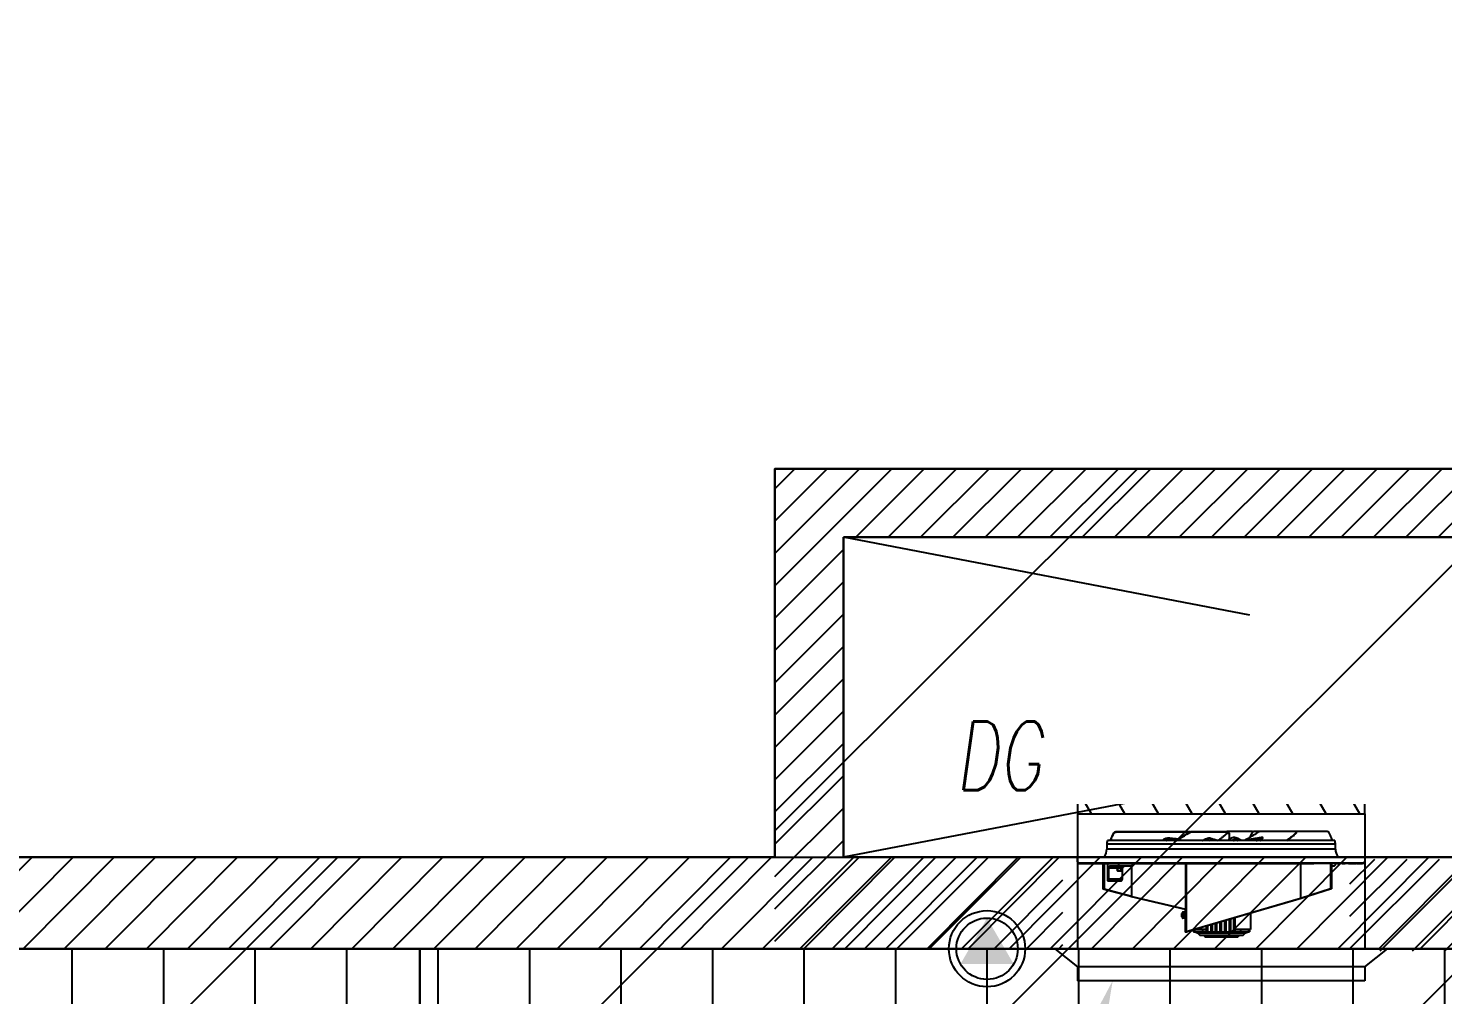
# Model space of a CAD drawing. Extents: x 226317 to 226469, y 8188101 to 8188260.
# Drawn here: x 226419.221 to 226422.313, y 8188207.809 to 8188209.923 of the extents above; entities that cross this region are included whole.
import ezdxf
from ezdxf import colors
from ezdxf.entities.mleader import LeaderData, LeaderLine
from ezdxf.math import Vec2, Vec3

# ---------------------------------------------------------------- set-up
doc = ezdxf.new("R2010")
doc.units = 0
doc.header["$LTSCALE"] = 15
doc.linetypes.add('HIDDEN2', pattern=[0.1875, 0.125, -0.0625])
doc.layers.get('0').update_dxf_attribs({"color": 250})
for name, color, linetype in [('A-ESTRUCTURA-HATCH', 250, 'Continuous'), ('A-ESTRUCTURA-MUROS', 252, 'Continuous'), ('A-HATCH', 250, 'Continuous'), ('A-LINEAS', 250, 'Continuous'), ('A-MOBILIARIO', 250, 'Continuous'), ('A-PROYECCIONES', 250, 'HIDDEN2'), ('L-03_EQUIP-ACCES', 160, 'Continuous'), ('L-04_EQ-MED-CONT', 191, 'Continuous'), ('L-06_EQ-FIN-CONT', 141, 'Continuous'), ('L12 Texto', 12, 'Continuous'), ('L3 Equipos y Ductos', 160, 'Continuous'), ('L4 Linea mediana', 191, 'Continuous'), ('L6 Linea fina', 141, 'Continuous'), ('MURO CF 120', 250, 'Continuous')]:
    doc.layers.add(name, color=color, linetype=linetype)
doc.layers.add('A-MUROS', color=252, linetype='Continuous', lineweight=30)
doc.styles.add('JNV ING', font='romans.shx', dxfattribs={"width": 0.7, "oblique": 8, "height": 0.15})
pattern_1 = [(45, (226441.93555, 8188203.057414), (-0.03535534, 0.03535534), [])]

# ---------------------------------------------------------------- blocks, each defined once
blk = doc.blocks.new('*U78')
at = {"ltscale": 0.5}
blk.add_lwpolyline([(0, 0), (2.4, 0), (2.4, 5), (0, 5)], close=True, dxfattribs=at)
blk = doc.blocks.new('*U79')
at = {"ltscale": 0.5}
blk.add_lwpolyline([(0, 0), (2.405, 0), (2.405, 5), (0, 5)], close=True, dxfattribs=at)
blk = doc.blocks.new('EST P1')
at = {"layer": 'A-ESTRUCTURA-HATCH'}
h = blk.add_hatch(dxfattribs=at)
h.set_pattern_fill('ANSI31', color=256, scale=0.02)
h.set_pattern_definition([(45, (-226392.07709, -8188203.05961), (-0.04490128060535, 0.04490128060535), [])])
h.paths.add_polyline_path([(-3.61, 5.05), (-3.61, 4.85), (-44.785, 4.85), (-44.785, -0.15), (-46.99, -0.15), (-46.99, -11.15), (-3.61, -11.1501), (-3.61, -11.4001), (-47.24, -11.4001), (-47.24, 0.15), (-45.035, 0.15), (-45.035, 5.05)])
h.paths.add_polyline_path([(5.8757, 4.85), (5.8757, 5.05), (35.53, 5.05), (35.53, 4.85)])
h.paths.add_polyline_path([(47.915, 5.05), (35.58, 5.05), (35.58, 4.85), (47.915, 4.85)])
h.paths.add_polyline_path([(51.865, 4.85), (53.3757, 4.85), (53.3757, 5.05), (51.865, 5.05)])
edge = h.paths.add_edge_path()
edge.add_arc((63.3007, -0.15), 9.7, 360, 540)
edge.add_line((53.6007, -0.15), (53.8007, -0.15))
edge.add_arc((63.3007, -0.15), 9.5, 0.90471, 180, ccw=False)
edge.add_line((72.7995, 0), (70.3507, 0))
edge.add_line((70.3507, 0), (70.3507, -0.1499))
edge.add_line((70.3507, -0.1499), (73.0007, -0.15))
edge = h.paths.add_edge_path(flags=0)
edge.add_arc((63.3007, -0.15), 3.3, 0.0009, 49.9947)
edge.add_line((65.4221, 2.3777), (65.4222, -0.15))
edge.add_line((65.4222, -0.15), (65.2722, -0.15))
edge.add_line((65.2722, -0.15), (65.2721, 2.4964))
edge.add_arc((63.3007, -0.15), 3.3, 53.3166, 180)
edge.add_line((60.0007, -0.15), (59.8007, -0.15))
edge.add_arc((63.3007, -0.15), 3.5, 2.4574, 179.9999, ccw=False)
edge.add_line((66.7975, 0.0001), (69.4507, 0))
edge.add_line((69.4507, 0), (69.4507, -0.1499))
edge.add_line((69.4507, -0.1499), (66.6007, -0.1499))
h.paths.add_polyline_path([(-3.56, -11.15), (35.53, -11.15), (35.53, -11.4001), (-3.56, -11.4001)])
h.paths.add_polyline_path([(35.58, -11.1501), (71.88, -11.1501), (71.88, -11.4001), (35.58, -11.4)])
at = {"layer": 'A-ESTRUCTURA-MUROS'}
blk.add_lwpolyline([(5.8757, 4.85), (5.8757, 5.05), (35.53, 5.05), (35.53, 4.85), (5.8757, 4.85)], close=True, dxfattribs=at)

msp = doc.modelspace()

# ---------------------------------------------------------------- hatches: boundary and pattern name
at = {"layer": 'A-HATCH'}
h = msp.add_hatch(dxfattribs=at)
h.set_pattern_fill('_USER', color=8, scale=0.2, angle=90, pattern_type=0)
h.set_pattern_definition([(90, (226435.11709, 8188199.90867), (-0.2, 1e-17), [])])
h.paths.add_polyline_path([(226403.1871, 8188207.9096), (226403.1871, 8188191.9096), (226434.8671, 8188191.9096), (226434.8671, 8188207.9096)])
at = {"layer": 'L4 Linea mediana', "ltscale": 0.5}
h = msp.add_hatch(dxfattribs=at)
h.set_pattern_fill('ANSI31', color=8, scale=0.02, angle=255)
h.set_pattern_definition([(300, (226421.842136, 8188208.324437), (0.054993, 0.03175), [])])
h.paths.add_polyline_path([(226422.1421, 8188208.3244), (226421.5145, 8188208.3244), (226421.5145, 8188208.2044), (226422.1421, 8188208.2044)])
at = {"layer": 'MURO CF 120'}
h = msp.add_hatch(dxfattribs=at)
h.set_pattern_fill('_USER', color=8, scale=0.05, angle=45, style=0, pattern_type=0)
h.set_pattern_definition(pattern_1)
h.paths.add_polyline_path([(226421.0031, 8188207.9096), (226420.8531, 8188207.9096), (226420.8531, 8188208.9596), (226421.0031, 8188208.9596)])
h = msp.add_hatch(dxfattribs=at)
h.set_pattern_fill('_USER', color=8, scale=0.05, angle=45, style=0, pattern_type=0)
h.set_pattern_definition(pattern_1)
h.paths.add_polyline_path([(226424.6531, 8188208.9595), (226421.0031, 8188208.9596), (226421.0031, 8188208.8096), (226424.6532, 8188208.8096)])
h = msp.add_hatch(dxfattribs=at)
h.set_pattern_fill('_USER', color=8, scale=0.05, angle=45, style=0, pattern_type=0)
h.set_pattern_definition(pattern_1)
h.paths.add_polyline_path([(226421.4823, 8188208.1095), (226421.0031, 8188208.1097), (226421.0031, 8188207.9096), (226421.4823, 8188207.9096)])
h = msp.add_hatch(dxfattribs=at)
h.set_pattern_fill('_USER', color=8, scale=0.05, angle=45, style=0, pattern_type=0)
h.set_pattern_definition(pattern_1)
h.paths.add_polyline_path([(226423.5529, 8188208.1052), (226422.1098, 8188208.1054), (226422.1099, 8188207.9053), (226423.5529, 8188207.9053)])

# ---------------------------------------------------------------- linework, layer by layer
at = {"layer": 'A-LINEAS'}
msp.add_lwpolyline([(226403.1871, 8188207.9096), (226403.1871, 8188191.9096), (226434.8671, 8188191.9096), (226434.8671, 8188207.9096)], close=True, dxfattribs=at)
at = {"layer": 'A-MUROS', "color": 8}
for p, q in [((226420.8531, 8188208.9595, 0), (226424.8032, 8188208.9595, 0)), ((226420.8531, 8188208.1096), (226420.8531, 8188208.9595)), ((226421.0031, 8188208.8095, 0), (226424.6532, 8188208.8095, 0)), ((226421.0031, 8188208.1096, 0), (226421.0031, 8188208.8095, 0)), ((226421.0031, 8188208.1096, 0), (226424.6532, 8188208.1096))]:
    msp.add_line(p, q, dxfattribs=at)
at = {"layer": 'A-MUROS'}
for p, q in [((226420.8531, 8188208.1096), (226402.9871, 8188208.1096)), ((226439.9921, 8188207.9096), (226395.8521, 8188207.9096))]:
    msp.add_line(p, q, dxfattribs=at)
at = {"layer": 'A-PROYECCIONES', "color": 8}
for p, q in [((226424.6532, 8188208.8095, 0), (226421.0031, 8188208.1096, 0)), ((226424.6532, 8188208.1096), (226421.0031, 8188208.8095, 0))]:
    msp.add_line(p, q, dxfattribs=at)
at = {"layer": 'L-03_EQUIP-ACCES', "color": 8}
for p, q in [((226421.5145, 8188208.0997), (226421.5145, 8188208.1109)), ((226421.5145, 8188208.0997), (226421.5145, 8188208.0974)), ((226421.516, 8188208.0988), (226421.516, 8188208.0974)), ((226421.5161, 8188208.0974), (226421.5162, 8188208.0974)), ((226421.5161, 8188208.0959), (226421.5162, 8188208.0959)), ((226422.0311, 8188208.0959), (226422.0311, 8188208.096)), ((226422.1056, 8188208.0959), (226422.1056, 8188208.0959)), ((226422.1069, 8188208.0959), (226422.1056, 8188208.0959)), ((226422.1069, 8188208.0959), (226422.1069, 8188208.0959)), ((226422.1294, 8188208.0959), (226422.1069, 8188208.0959)), ((226422.1071, 8188208.0957), (226422.1071, 8188208.0959)), ((226422.1071, 8188208.0957), (226422.1226, 8188208.0957)), ((226422.1075, 8188208.0959), (226422.1075, 8188208.0959)), ((226422.108, 8188208.0959), (226422.108, 8188208.0959)), ((226422.1084, 8188208.0959), (226422.1084, 8188208.0959)), ((226422.1114, 8188208.0959), (226422.1087, 8188208.0959)), ((226422.1087, 8188208.0959), (226422.1087, 8188208.0959)), ((226422.1087, 8188208.0959), (226422.1087, 8188208.0959)), ((226422.1087, 8188208.0959), (226422.1087, 8188208.0959)), ((226422.1087, 8188208.0959), (226422.1087, 8188208.0959)), ((226422.1087, 8188208.0959), (226422.1087, 8188208.0959)), ((226422.1087, 8188208.0959), (226422.1087, 8188208.0959)), ((226422.1087, 8188208.0959), (226422.1087, 8188208.0959)), ((226422.1087, 8188208.0959), (226422.1087, 8188208.0959)), ((226422.1087, 8188208.0959), (226422.1087, 8188208.0959)), ((226422.1087, 8188208.0959), (226422.1087, 8188208.0959)), ((226422.1087, 8188208.0959), (226422.1087, 8188208.0959)), ((226422.1087, 8188208.0959), (226422.1087, 8188208.0959)), ((226422.1087, 8188208.0959), (226422.1087, 8188208.0959)), ((226422.1087, 8188208.0959), (226422.1087, 8188208.0959)), ((226422.1087, 8188208.0959), (226422.1087, 8188208.0959)), ((226422.1087, 8188208.0959), (226422.1087, 8188208.0959)), ((226422.1087, 8188208.0959), (226422.1087, 8188208.0959)), ((226422.1087, 8188208.0959), (226422.1087, 8188208.0959)), ((226422.1087, 8188208.0959), (226422.1087, 8188208.0959)), ((226422.1087, 8188208.0959), (226422.1087, 8188208.0959)), ((226422.1087, 8188208.0959), (226422.1087, 8188208.0959)), ((226422.1087, 8188208.0959), (226422.1087, 8188208.0959)), ((226422.1087, 8188208.0959), (226422.1087, 8188208.0959)), ((226422.1087, 8188208.0959), (226422.1087, 8188208.0959)), ((226422.1087, 8188208.0959), (226422.1087, 8188208.0959)), ((226422.1087, 8188208.0959), (226422.1087, 8188208.0959)), ((226422.1087, 8188208.0959), (226422.1087, 8188208.0959)), ((226422.1087, 8188208.0959), (226422.1087, 8188208.0959)), ((226422.1087, 8188208.0959), (226422.1087, 8188208.0959)), ((226422.1087, 8188208.0959), (226422.1087, 8188208.0959)), ((226422.1087, 8188208.0959), (226422.1087, 8188208.0959)), ((226422.1087, 8188208.0959), (226422.1087, 8188208.0959)), ((226422.1087, 8188208.0959), (226422.1087, 8188208.0959)), ((226422.1087, 8188208.0959), (226422.1087, 8188208.0959)), ((226422.1087, 8188208.0959), (226422.1087, 8188208.0959)), ((226422.1087, 8188208.0959), (226422.1087, 8188208.0959)), ((226422.1087, 8188208.0959), (226422.1087, 8188208.0959)), ((226422.1087, 8188208.0959), (226422.1087, 8188208.0959)), ((226422.1087, 8188208.0959), (226422.1087, 8188208.0959)), ((226422.1114, 8188208.0959), (226422.1114, 8188208.0959)), ((226422.1125, 8188208.0959), (226422.1114, 8188208.0959)), ((226422.1125, 8188208.0959), (226422.1125, 8188208.0959)), ((226422.1148, 8188208.0959), (226422.1137, 8188208.0959)), ((226422.1137, 8188208.0959), (226422.1137, 8188208.0959)), ((226422.1148, 8188208.0959), (226422.1148, 8188208.0959)), ((226422.115, 8188208.0959), (226422.115, 8188208.0959)), ((226422.1153, 8188208.0959), (226422.1153, 8188208.0959)), ((226422.1157, 8188208.0959), (226422.1157, 8188208.0959)), ((226422.1164, 8188208.0959), (226422.1158, 8188208.0959)), ((226422.1164, 8188208.0959), (226422.1164, 8188208.0959)), ((226422.1165, 8188208.0959), (226422.1165, 8188208.0959)), ((226422.1168, 8188208.0959), (226422.1168, 8188208.0959)), ((226422.1168, 8188208.0959), (226422.1168, 8188208.0959)), ((226422.117, 8188208.0959), (226422.117, 8188208.0959)), ((226422.117, 8188208.0959), (226422.1171, 8188208.0959)), ((226422.1171, 8188208.0959), (226422.1171, 8188208.0959)), ((226422.1172, 8188208.0959), (226422.1171, 8188208.0959)), ((226422.1172, 8188208.0959), (226422.1172, 8188208.0959)), ((226422.1172, 8188208.0959), (226422.1172, 8188208.0959)), ((226422.118, 8188208.0959), (226422.1173, 8188208.0959)), ((226422.1173, 8188208.0959), (226422.1173, 8188208.0959)), ((226422.118, 8188208.0959), (226422.1183, 8188208.0959)), ((226422.118, 8188208.0959), (226422.118, 8188208.0959)), ((226422.1183, 8188208.0959), (226422.1183, 8188208.0959)), ((226422.1183, 8188208.0959), (226422.1191, 8188208.0959)), ((226422.1191, 8188208.0959), (226422.1191, 8188208.0959)), ((226422.1196, 8188208.0959), (226422.1191, 8188208.0959)), ((226422.1196, 8188208.0959), (226422.1196, 8188208.0959)), ((226422.1204, 8188208.0959), (226422.1196, 8188208.0959)), ((226422.1205, 8188208.0959), (226422.1204, 8188208.0959)), ((226422.1204, 8188208.0959), (226422.1204, 8188208.0959)), ((226422.1217, 8188208.0959), (226422.1205, 8188208.0959)), ((226422.1205, 8188208.0959), (226422.1205, 8188208.0959)), ((226422.1217, 8188208.0959), (226422.1223, 8188208.0959)), ((226422.1217, 8188208.0959), (226422.1217, 8188208.0959)), ((226422.1223, 8188208.0959), (226422.1223, 8188208.0959)), ((226422.1232, 8188208.0959), (226422.1223, 8188208.0959)), ((226422.1232, 8188208.0959), (226422.1232, 8188208.0959)), ((226422.1238, 8188208.0959), (226422.1232, 8188208.0959)), ((226422.125, 8188208.0959), (226422.1238, 8188208.0959)), ((226422.1238, 8188208.0959), (226422.1238, 8188208.0959)), ((226422.1244, 8188208.0957), (226422.1371, 8188208.0957)), ((226422.1251, 8188208.0959), (226422.126, 8188208.0959)), ((226422.1251, 8188208.0959), (226422.1251, 8188208.0959)), ((226422.1251, 8188208.0959), (226422.1251, 8188208.0959)), ((226422.126, 8188208.0959), (226422.126, 8188208.0959)), ((226422.126, 8188208.0959), (226422.126, 8188208.0959)), ((226422.126, 8188208.0959), (226422.126, 8188208.0959)), ((226422.1269, 8188208.0959), (226422.126, 8188208.0959)), ((226422.1269, 8188208.0959), (226422.1269, 8188208.0959)), ((226422.128, 8188208.0959), (226422.1269, 8188208.0959)), ((226422.128, 8188208.0959), (226422.128, 8188208.0959)), ((226422.1294, 8188208.0959), (226422.1294, 8188208.0959)), ((226422.1306, 8188208.0959), (226422.1294, 8188208.0959)), ((226422.1306, 8188208.0959), (226422.1306, 8188208.0959)), ((226422.1371, 8188208.0957), (226422.1371, 8188208.0959))]:
    msp.add_line(p, q, dxfattribs=at)
at = {"layer": 'L-03_EQUIP-ACCES', "color": 8, "ltscale": 1.5}
for p, q in [((226421.5145, 8188207.9696), (226421.5145, 8188207.9096)), ((226422.1421, 8188207.9696), (226422.1421, 8188207.9096)), ((226422.1921, 8188207.9096), (226421.4645, 8188207.9096))]:
    msp.add_line(p, q, dxfattribs=at)
at = {"layer": 'L-03_EQUIP-ACCES', "color": 8}
msp.add_arc((226421.5145, 8188208.0979), 0.00175, 344.0681, 90, dxfattribs=at)
for points in [[(226421.5158, 8188208.0974), (226421.5145, 8188208.0974)], [(226421.516, 8188208.0974), (226421.5161, 8188208.0974)], [(226421.5161, 8188208.0974), (226421.5161, 8188208.0959)], [(226421.5162, 8188208.0959), (226421.5162, 8188208.0974)]]:
    msp.add_open_spline(points, degree=1, dxfattribs=at)
for points, knots in [([(226421.5145, 8188208.0974), (226421.5146, 8188208.0973), (226421.5146, 8188208.097), (226421.5147, 8188208.0967), (226421.515, 8188208.0964), (226421.5153, 8188208.0961), (226421.5156, 8188208.096), (226421.5159, 8188208.0959), (226421.5161, 8188208.0959)], [0, 0, 0, 0, 0.1931915, 0.332491, 0.5000012, 0.6675015, 0.8068052, 1, 1, 1, 1]), ([(226421.5162, 8188208.0959), (226421.5162, 8188208.0959), (226421.5162, 8188208.096), (226421.5162, 8188208.0963), (226421.5162, 8188208.0968), (226421.5162, 8188208.0972), (226421.5162, 8188208.0974)], [0, 0, 0, 0, 0.250006, 0.499998, 0.750003, 1, 1, 1, 1])]:
    msp.add_open_spline(points, degree=3, knots=knots, dxfattribs=at)
at = {"layer": 'L-04_EQ-MED-CONT', "color": 8, "ltscale": 1.5}
for p, q in [((226421.4645, 8188207.9096), (226421.5145, 8188207.8696)), ((226422.1421, 8188207.8696), (226422.1921, 8188207.9096)), ((226422.1421, 8188207.8696), (226421.5145, 8188207.8696))]:
    msp.add_line(p, q, dxfattribs=at)
at = {"layer": 'L-06_EQ-FIN-CONT', "color": 8, "ltscale": 1.5}
for p, q in [((226421.5145, 8188207.8696), (226421.5145, 8188207.8396)), ((226422.1421, 8188207.8696), (226422.1421, 8188207.8396)), ((226422.1421, 8188207.8396), (226421.5145, 8188207.8396))]:
    msp.add_line(p, q, dxfattribs=at)
at = {"layer": 'L3 Equipos y Ductos', "color": 8}
for p, q in [((226422.0783, 8188208.138), (226421.5783, 8188208.138)), ((226422.0783, 8188208.1274), (226421.5783, 8188208.1274)), ((226422.0768, 8188208.1464), (226421.5799, 8188208.1464)), ((226421.5145, 8188208.1109), (226422.1421, 8188208.1109)), ((226421.5162, 8188208.0974), (226422.1405, 8188208.0974)), ((226421.5162, 8188208.0959), (226422.0311, 8188208.0959)), ((226421.5701, 8188208.0959), (226421.5701, 8188208.0409)), ((226421.5724, 8188208.0959), (226421.5724, 8188208.0409)), ((226421.5799, 8188208.0959), (226421.5799, 8188208.0578)), ((226421.5862, 8188208.0912), (226421.6022, 8188208.0912)), ((226421.6022, 8188208.0912), (226421.6319, 8188208.0912)), ((226421.6332, 8188208.0242), (226421.6332, 8188208.0916)), ((226421.6333, 8188208.0241), (226421.6333, 8188208.0917)), ((226421.7514, 8188207.9959), (226421.7514, 8188208.0959)), ((226421.7518, 8188208.0959), (226421.7518, 8188207.9462)), ((226422.0017, 8188208.0959), (226422.0017, 8188208.082)), ((226422.0017, 8188208.0959), (226422.0017, 8188208.082)), ((226422.1421, 8188208.096), (226422.0311, 8188208.096)), ((226422.1421, 8188208.0959), (226422.0311, 8188208.0959)), ((226422.0677, 8188208.0959), (226422.0677, 8188208.082)), ((226422.0696, 8188208.0959), (226422.0696, 8188208.082)), ((226422.0696, 8188208.0912), (226422.0759, 8188208.0912)), ((226422.07, 8188208.0959), (226422.07, 8188208.0959)), ((226422.0712, 8188208.0959), (226422.0712, 8188208.0959)), ((226422.0733, 8188208.0959), (226422.0733, 8188208.0959)), ((226422.0766, 8188208.0959), (226422.0766, 8188208.0959)), ((226422.0816, 8188208.0959), (226422.0816, 8188208.0959)), ((226422.0816, 8188208.0959), (226422.0879, 8188208.0959)), ((226422.0879, 8188208.0959), (226422.0879, 8188208.0959)), ((226422.093, 8188208.0959), (226422.093, 8188208.0959)), ((226422.0931, 8188208.0959), (226422.0931, 8188208.0959)), ((226422.0931, 8188208.0959), (226422.0994, 8188208.0959)), ((226422.0994, 8188208.0959), (226422.0994, 8188208.0959)), ((226422.0996, 8188208.0959), (226422.0996, 8188208.0959)), ((226422.1405, 8188208.0974), (226422.1406, 8188208.0974)), ((226422.1406, 8188208.0974), (226422.1406, 8188208.0988)), ((226422.1421, 8188208.1109), (226422.1421, 8188208.0997)), ((226422.1421, 8188208.0974), (226422.1421, 8188208.0997)), ((226422.1421, 8188208.0959), (226422.1421, 8188208.096)), ((226421.583, 8188208.0626), (226421.583, 8188208.0864)), ((226421.583, 8188208.0864), (226421.5989, 8188208.0864)), ((226421.583, 8188208.0626), (226421.6128, 8188208.0626)), ((226421.5943, 8188208.0905), (226421.6173, 8188208.0905)), ((226421.6171, 8188208.0903), (226421.5946, 8188208.0903)), ((226421.5989, 8188208.0858), (226421.5989, 8188208.0898)), ((226421.6044, 8188208.0898), (226421.5989, 8188208.0898)), ((226421.5989, 8188208.0858), (226421.6044, 8188208.0858)), ((226421.6046, 8188208.0853), (226421.5995, 8188208.0853)), ((226421.6098, 8188208.0793), (226421.6019, 8188208.0793)), ((226421.6044, 8188208.0858), (226421.6044, 8188208.0898)), ((226421.6114, 8188208.0898), (226421.6044, 8188208.0898)), ((226421.6044, 8188208.0858), (226421.6114, 8188208.0858)), ((226421.6109, 8188208.0853), (226421.6046, 8188208.0853)), ((226421.6122, 8188208.0853), (226421.6109, 8188208.0853)), ((226421.6114, 8188208.0858), (226421.6114, 8188208.0898)), ((226421.6128, 8188208.0898), (226421.6114, 8188208.0898)), ((226421.6114, 8188208.0858), (226421.6128, 8188208.0858)), ((226421.6128, 8188208.0858), (226421.6128, 8188208.0898)), ((226421.6128, 8188208.0626), (226421.6128, 8188208.0857)), ((226422.0017, 8188208.0819), (226422.0017, 8188208.0195)), ((226422.0017, 8188208.0819), (226422.0017, 8188208.0196)), ((226422.0677, 8188208.0819), (226422.0677, 8188208.0409)), ((226422.0696, 8188208.0819), (226422.0696, 8188208.0409)), ((226421.5701, 8188208.0409), (226421.6309, 8188208.0242)), ((226421.5724, 8188208.0409), (226421.5701, 8188208.0409)), ((226421.5724, 8188208.0409), (226421.6332, 8188208.0242)), ((226421.5799, 8188208.0578), (226421.6096, 8188208.0578)), ((226422.0677, 8188208.0409), (226422.0017, 8188208.0196)), ((226422.0696, 8188208.0409), (226422.0036, 8188208.0196)), ((226422.0696, 8188208.0409), (226422.0677, 8188208.0409)), ((226421.6316, 8188208.0241), (226421.7496, 8188207.9959)), ((226421.6333, 8188208.0241), (226421.7514, 8188207.9959)), ((226422.0017, 8188208.0195), (226421.7518, 8188207.9462)), ((226422.003, 8188208.0195), (226421.7532, 8188207.9462)), ((226422.0036, 8188208.0196), (226422.0017, 8188208.0196)), ((226422.003, 8188208.0195), (226422.0017, 8188208.0195)), ((226421.7514, 8188207.9959), (226421.7496, 8188207.9959)), ((226421.7498, 8188207.9959), (226421.7498, 8188207.9459)), ((226421.7504, 8188207.9459), (226421.7498, 8188207.9459)), ((226421.7532, 8188207.9459), (226421.7504, 8188207.9459)), ((226421.7532, 8188207.9462), (226421.7518, 8188207.9462))]:
    msp.add_line(p, q, dxfattribs=at)
for points in [[(226421.5145, 8188208.2044), (226421.5145, 8188207.9096)], [(226422.1421, 8188208.2044), (226422.1421, 8188207.9096)]]:
    msp.add_lwpolyline(points, dxfattribs=at)
at = {"layer": 'L3 Equipos y Ductos', "color": 8, "flags": 128}
for points in [[(226421.583, 8188208.0864), (226421.5831, 8188208.0873), (226421.5833, 8188208.0882), (226421.5836, 8188208.089), (226421.584, 8188208.0898), (226421.5845, 8188208.0904), (226421.585, 8188208.0908), (226421.5856, 8188208.0911), (226421.5862, 8188208.0912)], [(226421.6022, 8188208.0912), (226421.6028, 8188208.0913), (226421.6034, 8188208.0915), (226421.6039, 8188208.092), (226421.6044, 8188208.0926), (226421.6048, 8188208.0933), (226421.6051, 8188208.0941), (226421.6053, 8188208.095), (226421.6053, 8188208.0959)], [(226421.6319, 8188208.0912), (226421.6325, 8188208.0913), (226421.6331, 8188208.0915), (226421.6337, 8188208.092), (226421.6341, 8188208.0926), (226421.6345, 8188208.0933), (226421.6348, 8188208.0941), (226421.635, 8188208.095), (226421.6351, 8188208.0959)], [(226422.0759, 8188208.0912), (226422.0765, 8188208.0913), (226422.077, 8188208.0915), (226422.0774, 8188208.092), (226422.0778, 8188208.0926), (226422.0782, 8188208.0933), (226422.0784, 8188208.0941), (226422.0786, 8188208.095), (226422.0786, 8188208.0959)], [(226421.5799, 8188208.0578), (226421.5805, 8188208.0579), (226421.5811, 8188208.0582), (226421.5816, 8188208.0586), (226421.5821, 8188208.0592), (226421.5825, 8188208.0599), (226421.5828, 8188208.0608), (226421.583, 8188208.0617), (226421.583, 8188208.0626)], [(226421.6096, 8188208.0578), (226421.6102, 8188208.0579), (226421.6108, 8188208.0582), (226421.6113, 8188208.0586), (226421.6118, 8188208.0592), (226421.6122, 8188208.0599), (226421.6125, 8188208.0608), (226421.6127, 8188208.0617), (226421.6128, 8188208.0626)]]:
    msp.add_lwpolyline(points, dxfattribs=at)
at = {"layer": 'L3 Equipos y Ductos', "color": 8}
for centre, radius, start, end in [((226421.5483, 8188208.1274), 0.03, 326.611, 0), ((226421.6091, 8188208.1366), 0.0308, 161.3873, 177.4383), ((226422.0476, 8188208.1366), 0.0308, 2.5617, 18.6127), ((226422.1083, 8188208.1274), 0.03, 180, 213.389), ((226422.1421, 8188208.0979), 0.00175, 90, 195.9319), ((226421.5946, 8188208.0905), 0.00025, 180, 270), ((226421.6184, 8188208.0867), 0.0056, 139.9059, 179.7209), ((226421.6171, 8188208.0905), 0.00025, 270, 0)]:
    msp.add_arc(centre, radius, start, end, dxfattribs=at)
for centre, major_axis, ratio, start_param, end_param in [((226421.5995, 8188208.0898), (0.000546, 0), 0.916174, 1.570796, 3.141593), ((226421.5995, 8188208.0858), (0.000546, 0), 0.916174, 3.141593, 4.712389), ((226421.6046, 8188208.0898), (0, -0.0005), 0.219437, 3.141593, 4.712389), ((226421.6046, 8188208.0858), (0, -0.0005), 0.219437, 4.712389, 6.283185), ((226421.6109, 8188208.0898), (0, -0.0005), 0.872058, 1.570796, 3.141593), ((226421.6109, 8188208.0858), (0, -0.0005), 0.872058, 0, 1.570796), ((226421.6122, 8188208.0898), (0.000546, 0), 0.916174, 0, 1.570796), ((226421.6122, 8188208.0858), (0.000546, 0), 0.916174, 4.712389, 6.283185)]:
    msp.add_ellipse(centre, major_axis=major_axis, ratio=ratio, start_param=start_param, end_param=end_param, dxfattribs=at)
for points in [[(226421.5783, 8188208.138), (226421.5783, 8188208.1274)], [(226422.0783, 8188208.1274), (226422.0783, 8188208.138)], [(226421.5943, 8188208.0912), (226421.5943, 8188208.0905)], [(226421.6173, 8188208.0905), (226421.6173, 8188208.0912)], [(226422.1405, 8188208.0974), (226422.1405, 8188208.0959)], [(226422.1406, 8188208.0959), (226422.1406, 8188208.0974)], [(226422.1406, 8188208.0974), (226422.1406, 8188208.0974)], [(226422.1421, 8188208.0974), (226422.1408, 8188208.0974)], [(226421.6019, 8188208.0853), (226421.6019, 8188208.0793)], [(226421.6098, 8188208.0793), (226421.6098, 8188208.0853)], [(226421.6332, 8188208.0242), (226421.6309, 8188208.0242)], [(226421.6309, 8188208.0242), (226421.6316, 8188208.0241)], [(226421.6333, 8188208.0241), (226421.6316, 8188208.0241)], [(226421.6332, 8188208.0242), (226421.6333, 8188208.0241)], [(226422.0017, 8188208.0196), (226422.0017, 8188208.0195)], [(226422.0036, 8188208.0196), (226422.003, 8188208.0195)], [(226421.7532, 8188207.9462), (226421.7532, 8188207.9459)]]:
    msp.add_open_spline(points, degree=1, dxfattribs=at)
for points, knots in [([(226422.1405, 8188208.0974), (226422.1405, 8188208.0972), (226422.1405, 8188208.0968), (226422.1405, 8188208.0963), (226422.1405, 8188208.096), (226422.1405, 8188208.0959), (226422.1405, 8188208.0959)], [0, 0, 0, 0, 0.249997, 0.500002, 0.749994, 1, 1, 1, 1]), ([(226422.1411, 8188208.096), (226422.1412, 8188208.0961), (226422.1414, 8188208.0961), (226422.1417, 8188208.0964), (226422.1419, 8188208.0967), (226422.1421, 8188208.097), (226422.1421, 8188208.0973), (226422.1421, 8188208.0974)], [0, 0, 0, 0, 0.137861, 0.354203, 0.570558, 0.750476, 1, 1, 1, 1]), ([(226421.7518, 8188207.9462), (226421.7517, 8188207.9462), (226421.7514, 8188207.9461), (226421.7509, 8188207.946), (226421.7506, 8188207.946), (226421.7504, 8188207.9459)], [0, 0, 0, 0, 0.260203, 0.520403, 1, 1, 1, 1])]:
    msp.add_open_spline(points, degree=3, knots=knots, dxfattribs=at)
at = {"layer": 'L4 Linea mediana', "color": 8}
for p, q in [((226421.5937, 8188208.1619), (226421.5937, 8188208.1628)), ((226421.6014, 8188208.1653), (226421.6014, 8188208.1663)), ((226421.6014, 8188208.1663), (226421.7551, 8188208.1663)), ((226421.6014, 8188208.1653), (226421.7551, 8188208.1653)), ((226421.7551, 8188208.1653), (226421.7551, 8188208.1663)), ((226421.7563, 8188208.1619), (226421.756, 8188208.1628)), ((226421.7643, 8188208.1653), (226421.764, 8188208.1663)), ((226421.764, 8188208.1663), (226421.8408, 8188208.1663)), ((226421.7643, 8188208.1653), (226421.8411, 8188208.1653)), ((226421.8945, 8188208.1663), (226421.8408, 8188208.1663)), ((226421.8411, 8188208.1653), (226421.8408, 8188208.1663)), ((226421.8467, 8188208.1619), (226421.8408, 8188208.1619)), ((226421.8457, 8188208.1629), (226421.8418, 8188208.1629)), ((226421.915, 8188208.1663), (226421.9034, 8188208.1663)), ((226421.9918, 8188208.1663), (226421.915, 8188208.1663)), ((226421.9918, 8188208.1619), (226421.9915, 8188208.1628)), ((226422.0571, 8188208.1663), (226421.9918, 8188208.1663)), ((226421.8467, 8188208.1524), (226421.8467, 8188208.1464)), ((226421.7421, 8188207.979), (226421.7421, 8188207.9869)), ((226421.7438, 8188207.9829), (226421.7438, 8188207.9888)), ((226421.7438, 8188207.9888), (226421.7438, 8188207.9888)), ((226421.7438, 8188207.9771), (226421.7438, 8188207.9829)), ((226421.7443, 8188207.9893), (226421.7443, 8188207.9829)), ((226421.7483, 8188207.9893), (226421.7443, 8188207.9893)), ((226421.7443, 8188207.9893), (226421.7443, 8188207.9893)), ((226421.7483, 8188207.9893), (226421.7443, 8188207.9893)), ((226421.7483, 8188207.9829), (226421.7443, 8188207.9829)), ((226421.7443, 8188207.9829), (226421.7443, 8188207.9766)), ((226421.7483, 8188207.9766), (226421.7443, 8188207.9766)), ((226421.7483, 8188207.9829), (226421.7483, 8188207.9893)), ((226421.7483, 8188207.9893), (226421.7483, 8188207.9893)), ((226421.7483, 8188207.9766), (226421.7483, 8188207.9829)), ((226421.7488, 8188207.9899), (226421.7488, 8188207.976)), ((226421.8256, 8188207.9674), (226421.8256, 8188207.949)), ((226421.8293, 8188207.949), (226421.8293, 8188207.9685)), ((226421.8356, 8188207.9704), (226421.8356, 8188207.949)), ((226421.8365, 8188207.9706), (226421.8365, 8188207.949)), ((226421.8393, 8188207.949), (226421.8393, 8188207.9714)), ((226421.8456, 8188207.9733), (226421.8456, 8188207.949)), ((226421.8493, 8188207.949), (226421.8493, 8188207.9744)), ((226421.8556, 8188207.9762), (226421.8556, 8188207.949)), ((226421.8593, 8188207.949), (226421.8593, 8188207.9773)), ((226421.8922, 8188207.987), (226421.8922, 8188207.9514)), ((226421.7679, 8188207.9464), (226421.7698, 8188207.9464)), ((226421.7698, 8188207.951), (226421.7698, 8188207.9464)), ((226421.7874, 8188207.9464), (226421.7698, 8188207.9464)), ((226421.7874, 8188207.9514), (226421.7711, 8188207.9514)), ((226421.7724, 8188207.9514), (226421.7724, 8188207.9518)), ((226421.7769, 8188207.9444), (226421.8292, 8188207.9444)), ((226421.7784, 8188207.9514), (226421.7784, 8188207.9536)), ((226421.7819, 8188207.9394), (226421.8292, 8188207.9394)), ((226421.7874, 8188207.9514), (226421.7874, 8188207.9464)), ((226421.7956, 8188207.9514), (226421.7874, 8188207.9514)), ((226421.7991, 8188207.9464), (226421.7874, 8188207.9464)), ((226421.7956, 8188207.9586), (226421.7956, 8188207.949)), ((226421.7956, 8188207.949), (226421.7993, 8188207.949)), ((226421.7991, 8188207.9464), (226421.7991, 8188207.949)), ((226421.7991, 8188207.9464), (226421.8591, 8188207.9464)), ((226421.7993, 8188207.949), (226421.7993, 8188207.9597)), ((226421.8056, 8188207.9616), (226421.8056, 8188207.949)), ((226421.8056, 8188207.949), (226421.8093, 8188207.949)), ((226421.8093, 8188207.949), (226421.8093, 8188207.9626)), ((226421.8156, 8188207.9645), (226421.8156, 8188207.949)), ((226421.8156, 8188207.949), (226421.8193, 8188207.949)), ((226421.8193, 8188207.949), (226421.8193, 8188207.9656)), ((226421.8256, 8188207.949), (226421.8293, 8188207.949)), ((226421.8292, 8188207.9444), (226421.8816, 8188207.9444)), ((226421.8292, 8188207.9394), (226421.8766, 8188207.9394)), ((226421.8356, 8188207.949), (226421.8365, 8188207.949)), ((226421.8365, 8188207.949), (226421.8393, 8188207.949)), ((226421.8456, 8188207.949), (226421.8493, 8188207.949)), ((226421.8556, 8188207.949), (226421.8593, 8188207.949)), ((226421.8591, 8188207.949), (226421.8591, 8188207.9464)), ((226421.8707, 8188207.9464), (226421.8591, 8188207.9464)), ((226421.8608, 8188207.9514), (226421.8593, 8188207.9514)), ((226421.8707, 8188207.9514), (226421.8608, 8188207.9514)), ((226421.8707, 8188207.9514), (226421.8707, 8188207.9464)), ((226421.8771, 8188207.9514), (226421.8707, 8188207.9514)), ((226421.8885, 8188207.9464), (226421.8707, 8188207.9464)), ((226421.8922, 8188207.9514), (226421.8771, 8188207.9514)), ((226421.8885, 8188207.9514), (226421.8885, 8188207.9464)), ((226421.8885, 8188207.9464), (226421.8906, 8188207.9464)), ((226421.7929, 8188207.9359), (226421.8292, 8188207.9359)), ((226421.8292, 8188207.9359), (226421.8656, 8188207.9359))]:
    msp.add_line(p, q, dxfattribs=at)
at = {"layer": 'L4 Linea mediana', "color": 8, "ltscale": 0.5}
msp.add_lwpolyline([(226422.1421, 8188208.3244), (226421.5145, 8188208.3244), (226421.5145, 8188208.2044), (226422.1421, 8188208.2044), (226422.1421, 8188208.3244)], dxfattribs=at)
at = {"layer": 'L4 Linea mediana', "color": 8, "ltscale": 1.5}
msp.add_circle((226421.3167, 8188207.9096), 0.0833, dxfattribs=at)
at = {"layer": 'L4 Linea mediana', "color": 8}
for centre, radius, start, end in [((226421.7011, 8188208.138), 0.0104, 54.0083, 81.3763), ((226421.7087, 8188208.1479), 0.0054, 343.4203, 354.0429), ((226421.736, 8188208.144), 0.0222, 159.5248, 171.2806), ((226421.787, 8188208.1422), 0.00758, 33.6377, 53.1977), ((226421.7976, 8188208.1481), 0.00202, 301.3842, 338.3712), ((226421.808, 8188208.1438), 0.00926, 120.7031, 157.3395), ((226421.8504, 8188208.1438), 0.0103, 22.6605, 59.297), ((226421.8608, 8188208.1481), 0.000994, 201.3752, 248.5496), ((226421.8578, 8188208.1491), 0.00769, 339.3504, 341.3774), ((226421.8729, 8188208.1418), 0.00921, 127.1866, 148.277), ((226421.913, 8188208.148), 0.000859, 297.8681, 346.7518), ((226421.9224, 8188208.1459), 0.00877, 129.6772, 167.7064), ((226421.9186, 8188208.1444), 0.00481, 100.7318, 127.6465)]:
    msp.add_arc(centre, radius, start, end, dxfattribs=at)
for centre, major_axis, ratio, start_param, end_param in [((226421.7443, 8188207.9888), (0.0005, 0), 0.999905, 1.570796, 3.141593), ((226421.7443, 8188207.9888), (0, -0.0005), 0.999905, 3.141593, 4.712389), ((226421.7443, 8188207.9829), (0.0005, 0), 0.00019, 3.141593, 4.712389), ((226421.7443, 8188207.9771), (0, -0.0005), 0.999905, 4.712389, 6.283185), ((226421.7483, 8188207.9888), (0.0005, 0), 0.999905, 0, 1.570796), ((226421.7483, 8188207.9888), (0, -0.0005), 0.999905, 1.570796, 3.141593), ((226421.7483, 8188207.9829), (0.0005, 0), 0.00019, 4.712389, 6.283185), ((226421.7483, 8188207.9771), (0, -0.0005), 0.999905, 0, 1.570796)]:
    msp.add_ellipse(centre, major_axis=major_axis, ratio=ratio, start_param=start_param, end_param=end_param, dxfattribs=at)
for points, knots in [([(226421.587, 8188208.1464), (226421.5871, 8188208.1468), (226421.5876, 8188208.1486), (226421.589, 8188208.1523), (226421.591, 8188208.1573), (226421.5928, 8188208.161), (226421.5937, 8188208.1628)], [0, 0, 0, 0, 0.07628, 0.384067, 0.692176, 1, 1, 1, 1]), ([(226421.5874, 8188208.1464), (226421.5875, 8188208.147), (226421.5883, 8188208.1497), (226421.5903, 8188208.1548), (226421.5926, 8188208.1595), (226421.5937, 8188208.1619)], [0, 0, 0, 0, 0.141353, 0.578669, 1, 1, 1, 1]), ([(226421.5937, 8188208.1628), (226421.5941, 8188208.1633), (226421.5948, 8188208.1644), (226421.5968, 8188208.1655), (226421.5991, 8188208.1662), (226421.6007, 8188208.1663), (226421.6014, 8188208.1663)], [0, 0, 0, 0, 0.271463, 0.543163, 0.808261, 1, 1, 1, 1]), ([(226421.5937, 8188208.1619), (226421.5941, 8188208.1624), (226421.5948, 8188208.1634), (226421.5968, 8188208.1645), (226421.5991, 8188208.1652), (226421.6007, 8188208.1653), (226421.6014, 8188208.1653)], [0, 0, 0, 0, 0.2713827, 0.5430008, 0.8080818, 1, 1, 1, 1]), ([(226421.7287, 8188208.1464), (226421.7294, 8188208.1468), (226421.7329, 8188208.1486), (226421.7392, 8188208.1523), (226421.7476, 8188208.1573), (226421.7532, 8188208.161), (226421.756, 8188208.1628)], [0, 0, 0, 0, 0.07628, 0.384067, 0.692176, 1, 1, 1, 1]), ([(226421.7306, 8188208.1464), (226421.7319, 8188208.147), (226421.7368, 8188208.1497), (226421.7454, 8188208.1548), (226421.7527, 8188208.1595), (226421.7563, 8188208.1619)], [0, 0, 0, 0, 0.141354, 0.578669, 1, 1, 1, 1]), ([(226421.7551, 8188208.1663), (226421.756, 8188208.1662), (226421.7577, 8188208.1661), (226421.7594, 8188208.1656), (226421.7601, 8188208.1652), (226421.7601, 8188208.1652)], [0, 0, 0, 0, 0.473129, 0.945939, 1, 1, 1, 1]), ([(226421.7551, 8188208.1653), (226421.756, 8188208.1653), (226421.7574, 8188208.1652), (226421.7586, 8188208.1648), (226421.759, 8188208.1646)], [0, 0, 0, 0, 0.627825, 1, 1, 1, 1]), ([(226421.756, 8188208.1628), (226421.7568, 8188208.1633), (226421.7584, 8188208.1644), (226421.7608, 8188208.1655), (226421.7627, 8188208.1662), (226421.7636, 8188208.1663), (226421.764, 8188208.1663)], [0, 0, 0, 0, 0.2714629, 0.5431624, 0.808261, 1, 1, 1, 1]), ([(226421.7563, 8188208.1619), (226421.7571, 8188208.1624), (226421.7587, 8188208.1634), (226421.7611, 8188208.1645), (226421.763, 8188208.1652), (226421.7639, 8188208.1653), (226421.7643, 8188208.1653)], [0, 0, 0, 0, 0.271383, 0.543, 0.808081, 1, 1, 1, 1]), ([(226421.8408, 8188208.1619), (226421.8394, 8188208.1605), (226421.8366, 8188208.1577), (226421.8319, 8188208.1538), (226421.8271, 8188208.15), (226421.8236, 8188208.1476), (226421.8218, 8188208.1465)], [0, 0, 0, 0, 0.2488952, 0.4977864, 0.7488949, 1, 1, 1, 1]), ([(226421.8408, 8188208.1663), (226421.8412, 8188208.1663), (226421.8419, 8188208.1662), (226421.8419, 8188208.1658), (226421.8419, 8188208.1656)], [0, 0, 0, 0, 0.656286, 1, 1, 1, 1]), ([(226421.8411, 8188208.1653), (226421.8415, 8188208.1653), (226421.8423, 8188208.1652), (226421.8425, 8188208.1644), (226421.842, 8188208.1632), (226421.8412, 8188208.1623), (226421.8408, 8188208.1619)], [0, 0, 0, 0, 0.25184, 0.503511, 0.759905, 1, 1, 1, 1]), ([(226421.8464, 8188208.1464), (226421.8464, 8188208.1465), (226421.8463, 8188208.147), (226421.8463, 8188208.148), (226421.8462, 8188208.1493), (226421.8463, 8188208.1506), (226421.8465, 8188208.1517), (226421.8466, 8188208.1525), (226421.8467, 8188208.1529), (226421.8467, 8188208.1528), (226421.8467, 8188208.1528)], [0, 0, 0, 0, 0.054996, 0.205138, 0.352743, 0.497456, 0.643434, 0.792819, 0.942532, 1, 1, 1, 1]), ([(226421.907, 8188208.1628), (226421.9049, 8188208.1615), (226421.9007, 8188208.1587), (226421.8943, 8188208.1547), (226421.8879, 8188208.1509), (226421.8836, 8188208.1485), (226421.8815, 8188208.1474)], [0, 0, 0, 0, 0.248881, 0.497758, 0.748881, 1, 1, 1, 1]), ([(226421.8957, 8188208.1628), (226421.895, 8188208.1615), (226421.8937, 8188208.1587), (226421.8922, 8188208.1554), (226421.8915, 8188208.1536), (226421.8913, 8188208.153)], [0, 0, 0, 0, 0.403735, 0.807464, 1, 1, 1, 1]), ([(226421.8983, 8188208.1652), (226421.8981, 8188208.1653), (226421.8971, 8188208.1658), (226421.8958, 8188208.1662), (226421.8949, 8188208.1663), (226421.8945, 8188208.1663)], [0, 0, 0, 0, 0.133006, 0.636114, 1, 1, 1, 1]), ([(226421.9034, 8188208.1663), (226421.9025, 8188208.1662), (226421.9008, 8188208.1661), (226421.8984, 8188208.1653), (226421.8966, 8188208.1642), (226421.896, 8188208.1633), (226421.8957, 8188208.1628)], [0, 0, 0, 0, 0.251739, 0.503309, 0.759639, 1, 1, 1, 1]), ([(226421.915, 8188208.1663), (226421.9145, 8188208.1662), (226421.9135, 8188208.1661), (226421.9114, 8188208.1653), (226421.9091, 8188208.1642), (226421.9077, 8188208.1633), (226421.907, 8188208.1628)], [0, 0, 0, 0, 0.251739, 0.503308, 0.759639, 1, 1, 1, 1]), ([(226421.9709, 8188208.1464), (226421.9715, 8188208.1468), (226421.9745, 8188208.1486), (226421.9795, 8188208.1523), (226421.9858, 8188208.1573), (226421.9896, 8188208.161), (226421.9915, 8188208.1628)], [0, 0, 0, 0, 0.07628, 0.384067, 0.692176, 1, 1, 1, 1]), ([(226421.9725, 8188208.1464), (226421.9736, 8188208.147), (226421.9778, 8188208.1497), (226421.9843, 8188208.1548), (226421.9893, 8188208.1595), (226421.9918, 8188208.1619)], [0, 0, 0, 0, 0.141353, 0.578669, 1, 1, 1, 1]), ([(226421.9915, 8188208.1628), (226421.9919, 8188208.1633), (226421.9928, 8188208.1644), (226421.9932, 8188208.1655), (226421.9928, 8188208.1662), (226421.9921, 8188208.1663), (226421.9918, 8188208.1663)], [0, 0, 0, 0, 0.271462, 0.543164, 0.808261, 1, 1, 1, 1]), ([(226421.9918, 8188208.1619), (226421.9922, 8188208.1624), (226421.9931, 8188208.1634), (226421.9935, 8188208.1643), (226421.9933, 8188208.1646), (226421.9933, 8188208.1647)], [0, 0, 0, 0, 0.4406503, 0.8816803, 1, 1, 1, 1]), ([(226422.0648, 8188208.1628), (226422.0644, 8188208.1633), (226422.0637, 8188208.1644), (226422.0617, 8188208.1655), (226422.0593, 8188208.1662), (226422.0578, 8188208.1663), (226422.0571, 8188208.1663)], [0, 0, 0, 0, 0.271463, 0.543163, 0.80826, 1, 1, 1, 1]), ([(226422.0715, 8188208.1464), (226422.0714, 8188208.1468), (226422.0709, 8188208.1486), (226422.0695, 8188208.1523), (226422.0674, 8188208.1573), (226422.0657, 8188208.161), (226422.0648, 8188208.1628)], [0, 0, 0, 0, 0.07628, 0.384067, 0.692176, 1, 1, 1, 1]), ([(226421.7027, 8188208.1483), (226421.7028, 8188208.1485), (226421.7034, 8188208.1492), (226421.7048, 8188208.1501), (226421.7066, 8188208.1509), (226421.7083, 8188208.1514), (226421.7107, 8188208.1518), (226421.7131, 8188208.152), (226421.7148, 8188208.1518), (226421.7152, 8188208.1518)], [0, 0, 0, 0, 0.085762, 0.310249, 0.431945, 0.553658, 0.680381, 0.908893, 1, 1, 1, 1]), ([(226421.7083, 8188208.1464), (226421.7085, 8188208.1465), (226421.709, 8188208.1468), (226421.7103, 8188208.1472), (226421.7122, 8188208.1475), (226421.7135, 8188208.1474), (226421.7141, 8188208.1474)], [0, 0, 0, 0, 0.1228947, 0.4161075, 0.7092898, 1, 1, 1, 1]), ([(226421.7141, 8188208.1474), (226421.7154, 8188208.1473), (226421.7203, 8188208.147), (226421.7251, 8188208.1466), (226421.7286, 8188208.1464)], [0, 0, 0, 0, 0.270953, 1, 1, 1, 1]), ([(226421.7152, 8188208.1518), (226421.7181, 8188208.1515), (226421.7246, 8188208.1508), (226421.7311, 8188208.1502), (226421.7348, 8188208.1498)], [0, 0, 0, 0, 0.433251, 1, 1, 1, 1]), ([(226421.7915, 8188208.1483), (226421.7919, 8188208.1485), (226421.7934, 8188208.1492), (226421.7955, 8188208.1501), (226421.7977, 8188208.1509), (226421.7993, 8188208.1514), (226421.8011, 8188208.1518), (226421.8025, 8188208.152), (226421.8031, 8188208.1518), (226421.8033, 8188208.1518)], [0, 0, 0, 0, 0.085762, 0.310249, 0.431944, 0.553658, 0.68038, 0.908893, 1, 1, 1, 1]), ([(226421.7946, 8188208.1464), (226421.7949, 8188208.1465), (226421.7958, 8188208.1468), (226421.7972, 8188208.1472), (226421.7986, 8188208.1475), (226421.7992, 8188208.1474), (226421.7995, 8188208.1474)], [0, 0, 0, 0, 0.122894, 0.416108, 0.709289, 1, 1, 1, 1]), ([(226421.7995, 8188208.1474), (226421.7999, 8188208.1473), (226421.8016, 8188208.147), (226421.8034, 8188208.1466), (226421.8046, 8188208.1464)], [0, 0, 0, 0, 0.270953, 1, 1, 1, 1]), ([(226421.8033, 8188208.1518), (226421.8043, 8188208.1515), (226421.8075, 8188208.1505), (226421.8137, 8188208.1488), (226421.8189, 8188208.1473), (226421.8218, 8188208.1465)], [0, 0, 0, 0, 0.1572472, 0.5199039, 1, 1, 1, 1]), ([(226421.8556, 8188208.1526), (226421.8547, 8188208.1524), (226421.8517, 8188208.1515), (226421.8487, 8188208.1506), (226421.8467, 8188208.1501)], [0, 0, 0, 0, 0.329013, 1, 1, 1, 1]), ([(226421.8599, 8188208.1478), (226421.8597, 8188208.1477), (226421.8585, 8188208.1475), (226421.8559, 8188208.1471), (226421.8536, 8188208.1466), (226421.8522, 8188208.1464)], [0, 0, 0, 0, 0.091919, 0.459594, 1, 1, 1, 1]), ([(226421.8673, 8188208.1492), (226421.8669, 8188208.1494), (226421.8655, 8188208.1501), (226421.8634, 8188208.151), (226421.8612, 8188208.1518), (226421.8597, 8188208.1523), (226421.8578, 8188208.1527), (226421.8565, 8188208.1528), (226421.8558, 8188208.1527), (226421.8556, 8188208.1526)], [0, 0, 0, 0, 0.085559, 0.309704, 0.431393, 0.553103, 0.679942, 0.908771, 1, 1, 1, 1]), ([(226421.8651, 8188208.1467), (226421.8645, 8188208.1468), (226421.8634, 8188208.1472), (226421.8618, 8188208.1476), (226421.8606, 8188208.1478), (226421.8601, 8188208.1478), (226421.8599, 8188208.1478)], [0, 0, 0, 0, 0.25573, 0.511438, 0.768074, 1, 1, 1, 1]), ([(226421.8604, 8188208.1472), (226421.8607, 8188208.1472), (226421.8611, 8188208.1472), (226421.8624, 8188208.147), (226421.8637, 8188208.1467), (226421.8646, 8188208.1465), (226421.865, 8188208.1463)], [0, 0, 0, 0, 0.266765, 0.533548, 0.800454, 1, 1, 1, 1]), ([(226421.9168, 8188208.1526), (226421.915, 8188208.1524), (226421.9089, 8188208.1514), (226421.8971, 8188208.1496), (226421.8872, 8188208.1482), (226421.8815, 8188208.1474)], [0, 0, 0, 0, 0.157193, 0.519725, 1, 1, 1, 1]), ([(226421.9139, 8188208.1478), (226421.9134, 8188208.1477), (226421.9113, 8188208.1475), (226421.9067, 8188208.1471), (226421.9026, 8188208.1466), (226421.9001, 8188208.1464)], [0, 0, 0, 0, 0.091919, 0.459594, 1, 1, 1, 1]), ([(226421.9156, 8188208.1482), (226421.9154, 8188208.148), (226421.9146, 8188208.1474), (226421.9137, 8188208.1468), (226421.9131, 8188208.1464)], [0, 0, 0, 0, 0.3386529, 1, 1, 1, 1]), ([(226421.9134, 8188208.1472), (226421.9138, 8188208.1472), (226421.9141, 8188208.1473), (226421.9142, 8188208.1472), (226421.9142, 8188208.1472)], [0, 0, 0, 0, 0.977497, 1, 1, 1, 1]), ([(226421.9149, 8188208.1477), (226421.9149, 8188208.1477), (226421.9147, 8188208.1478), (226421.9142, 8188208.1478), (226421.9139, 8188208.1478)], [0, 0, 0, 0, 0.35782, 1, 1, 1, 1]), ([(226421.9177, 8188208.1492), (226421.9179, 8188208.1494), (226421.9188, 8188208.1501), (226421.9196, 8188208.151), (226421.9198, 8188208.1518), (226421.9197, 8188208.1523), (226421.9192, 8188208.1527), (226421.9182, 8188208.1528), (226421.9171, 8188208.1527), (226421.9168, 8188208.1526)], [0, 0, 0, 0, 0.085558, 0.309704, 0.431393, 0.553103, 0.679942, 0.908771, 1, 1, 1, 1])]:
    msp.add_open_spline(points, degree=3, knots=knots, dxfattribs=at)
for points in [[(226421.8424, 8188208.1647), (226421.842, 8188208.1657)], [(226421.8467, 8188208.1619), (226421.8457, 8188208.1629)], [(226421.8467, 8188208.1528), (226421.8467, 8188208.1619)], [(226421.9934, 8188208.1647), (226421.993, 8188208.1657)], [(226421.7016, 8188208.1464), (226421.7027, 8188208.1483)], [(226421.7879, 8188208.1464), (226421.7915, 8188208.1483)], [(226421.8556, 8188208.1464), (226421.8604, 8188208.1472)], [(226421.8658, 8188208.1464), (226421.8651, 8188208.1467)], [(226421.8727, 8188208.1464), (226421.8673, 8188208.1492)], [(226421.8815, 8188208.1474), (226421.8801, 8188208.1464)], [(226421.9048, 8188208.1464), (226421.9134, 8188208.1472)], [(226421.9139, 8188208.1464), (226421.9177, 8188208.1492)], [(226421.7438, 8188207.9869), (226421.7421, 8188207.9869)], [(226421.7421, 8188207.979), (226421.7438, 8188207.979)], [(226421.7498, 8188207.9899), (226421.7488, 8188207.9899)], [(226421.7488, 8188207.976), (226421.7498, 8188207.976)], [(226421.7679, 8188207.9505), (226421.7679, 8188207.9464)], [(226421.7709, 8188207.9464), (226421.7769, 8188207.9444)], [(226421.7769, 8188207.9444), (226421.7819, 8188207.9394)], [(226421.7929, 8188207.9394), (226421.7929, 8188207.9359)], [(226421.8656, 8188207.9359), (226421.8656, 8188207.9394)], [(226421.8766, 8188207.9394), (226421.8816, 8188207.9444)], [(226421.8816, 8188207.9444), (226421.8876, 8188207.9464)], [(226421.8906, 8188207.9464), (226421.8906, 8188207.9514)]]:
    msp.add_open_spline(points, degree=1, dxfattribs=at)
at = {"layer": 'L6 Linea fina', "color": 8, "ltscale": 1.5}
msp.add_circle((226421.3167, 8188207.9096), 0.0671, dxfattribs=at)
msp.add_solid([(226421.3748, 8188207.8761), (226421.2586, 8188207.8761), (226421.3748, 8188207.8761), (226421.3167, 8188207.9767)], dxfattribs=at)

# ---------------------------------------------------------------- block references
msp.add_blockref('EST P1', (226392.0771, 8188203.0596))
at = {"layer": 'A-MOBILIARIO', "color": 8, "rotation": 7.056432374225115e-07}
for name, p in [('*U78', (226417.6771, 8188202.9096)), ('*U79', (226420.0771, 8188202.9096))]:
    msp.add_blockref(name, p, dxfattribs=at)

# ---------------------------------------------------------------- next in the draw order: texts
at = {"layer": 'L12 Texto', "color": 8, "ltscale": 1.5, "insert": (226421.2469, 8188208.4063), "char_height": 0.15, "attachment_point": 1, "style": 'JNV ING', "bg_fill": 3, "box_fill_scale": 1.2, "bg_fill_color": 256, "bg_fill_transparency": 0}
msp.add_mtext_dynamic_manual_height_columns('DG', width=1.994855, gutter_width=0.75, heights=[0], dxfattribs=at)

# ---------------------------------------------------------------- next in the draw order: leaders
at = {"layer": 'L6 Linea fina', "color": 8}
ml = msp.add_multileader_mtext('Standard', dxfattribs=at)
ml.set_content('{\\L\\C8;EA-02\\l\\PEXTRACTOR AXIAL\\P3,380 CFM Y 0.5" C.A.\\P0.5HP/380V/3F/60Hz}', color=12, style='JNV ING')
ml.set_leader_properties(color=256, linetype='ByLayer', lineweight=-1)
ml.build(insert=Vec2(0, 0))
ml.multileader.update_dxf_attribs({"dogleg_length": 0.05, "arrow_head_size": 0.15})
ctx = ml.context
ctx.base_point, ctx.char_height, ctx.arrow_head_size, ctx.landing_gap_size, ctx.plane_origin = Vec3(226419.3393, 8188207.216), 0.15, 0.15, 0.07, Vec3(226421.5913, 8188207.8396)
ctx.text_align_type = 2
notes = []
notes.append((ctx, [(0, (1, 1, 0), (226421.3813, 8188207.216), (-1, 0), 0.05, [(0, [(226421.5913, 8188207.8396)], 0, [])])]))
ctx.mtext.insert, ctx.mtext.alignment, ctx.mtext.flow_direction = Vec3(226421.2613, 8188207.316), 3, 5
ctx.mtext.has_bg_fill, ctx.mtext.bg_color, ctx.mtext.bg_scale_factor, ctx.mtext.bg_transparency, ctx.mtext.use_window_bg_color = 1, -1027028792, 1.5, 0, 1
for ctx, leaders in notes:
    for number, flags, end, landing, length, lines in leaders:
        leader = LeaderData()
        leader.index, (leader.has_last_leader_line, leader.has_dogleg_vector, leader.attachment_direction) = number, flags
        leader.last_leader_point, leader.dogleg_vector, leader.dogleg_length = Vec3(end), Vec3(landing), length
        for number, points, colour, breaks in lines:
            line = LeaderLine()
            line.index, line.vertices, line.color, line.breaks = number, Vec3.list(points), colors.encode_raw_color(colour), breaks
            leader.lines.append(line)
        ctx.leaders.append(leader)

# ---------------------------------------------------------------- next in the draw order: hatches: boundary and pattern name
at = {"layer": 'L6 Linea fina'}
h = msp.add_hatch(dxfattribs=at)
h.set_pattern_fill('ANSI31', color=4, scale=0.2)
h.set_pattern_definition([(45, (0, 0), (-0.449012806053, 0.449012806053), [])])
h.paths.add_polyline_path([(226415.2721, 8188208.1096), (226420.8531, 8188208.1096), (226420.8531, 8188208.9595), (226424.8032, 8188208.9595), (226424.8032, 8188208.1096), (226427.6071, 8188208.1096), (226427.6071, 8188191.6595), (226415.2721, 8188191.6595)])

# ---------------------------------------------------------------- next in the draw order: linework, layer by layer
at = {"layer": 'L6 Linea fina', "color": 8}
msp.add_lwpolyline([(226415.2721, 8188208.1096), (226420.8531, 8188208.1096), (226420.8531, 8188208.9595), (226424.8032, 8188208.9595), (226424.8032, 8188208.1096), (226427.6071, 8188208.1096), (226427.6071, 8188191.6595), (226415.2721, 8188191.6595)], close=True, dxfattribs=at)

doc.saveas('drawing.dxf')
